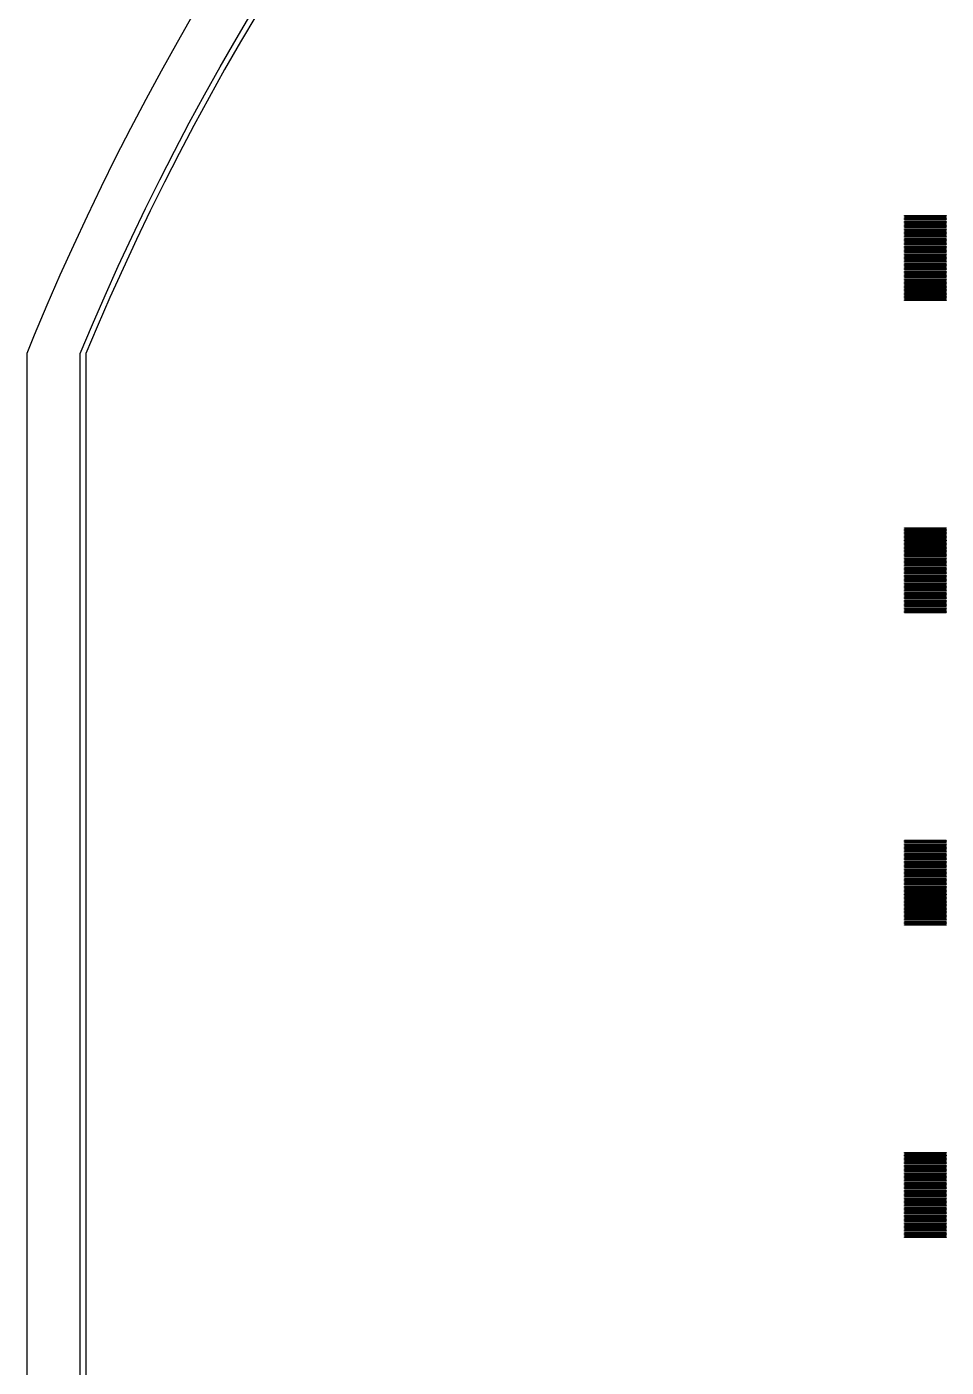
# Model space of a CAD drawing. Extents: x -17 to 130, y -40 to 112.
# Drawn here: x -16.89 to 9.6, y 35.54 to 74.16 of the extents above; entities that cross this region are included whole.
import ezdxf

# ---------------------------------------------------------------- set-up
doc = ezdxf.new("R2010")
doc.units = 0

msp = doc.modelspace()

# ---------------------------------------------------------------- linework, layer by layer
for p, q in [((-10.8628, 73.8031), (-10.394, 74.5963)), ((-12.0939, 74.5207), (-12.5616, 73.7067)), ((-10.2653, 74.5191), (-10.7332, 73.7276)), ((-11.3218, 73.0043), (-10.8628, 73.8031)), ((-12.5616, 73.7067), (-13.0194, 72.8871)), ((-10.7332, 73.7276), (-11.1913, 72.9304)), ((-11.771, 72.1999), (-11.3218, 73.0043)), ((-13.0194, 72.8871), (-13.467, 72.0618)), ((-11.1913, 72.9304), (-11.6395, 72.1276)), ((-13.467, 72.0618), (-13.9044, 71.2312)), ((-12.2102, 71.3901), (-11.771, 72.1999)), ((-11.6395, 72.1276), (-12.0779, 71.3194)), ((-13.9044, 71.2312), (-14.3316, 70.3953)), ((-12.6395, 70.5749), (-12.2102, 71.3901)), ((-12.0779, 71.3194), (-12.5064, 70.5059)), ((-14.3316, 70.3953), (-14.7486, 69.5541)), ((-13.0588, 69.7546), (-12.6395, 70.5749)), ((-12.5064, 70.5059), (-12.9248, 69.6871)), ((-14.7486, 69.5541), (-15.1552, 68.708)), ((-13.468, 68.9291), (-13.0588, 69.7546)), ((-12.9248, 69.6871), (-13.3332, 68.8633)), ((-13.867, 68.0987), (-13.468, 68.9291)), ((-13.3332, 68.8633), (-13.7314, 68.0346)), ((-15.1552, 68.708), (-15.5513, 67.8569)), ((8.40001, 68.715), (8.40001, 68.725)), ((8.40001, 68.725), (9.59999, 68.725)), ((9.59999, 68.715), (8.40001, 68.715)), ((8.40001, 68.675), (8.40001, 68.685)), ((8.40001, 68.685), (9.59999, 68.685)), ((9.59999, 68.675), (8.40001, 68.675)), ((8.40001, 68.635), (8.40001, 68.645)), ((8.40001, 68.645), (9.59999, 68.645)), ((9.59999, 68.635), (8.40001, 68.635)), ((8.40001, 68.595), (8.40001, 68.605)), ((8.40001, 68.605), (9.59999, 68.605)), ((9.59999, 68.595), (8.40001, 68.595)), ((8.40001, 68.555), (8.40001, 68.565)), ((8.40001, 68.565), (9.59999, 68.565)), ((9.59999, 68.555), (8.40001, 68.555)), ((8.40001, 68.515), (8.40001, 68.525)), ((8.40001, 68.525), (9.59999, 68.525)), ((9.59999, 68.515), (8.40001, 68.515)), ((8.40001, 68.475), (8.40001, 68.485)), ((8.40001, 68.485), (9.59999, 68.485)), ((9.59999, 68.475), (8.40001, 68.475)), ((8.40001, 68.435), (8.40001, 68.445)), ((8.40001, 68.445), (9.59999, 68.445)), ((9.59999, 68.435), (8.40001, 68.435)), ((8.40001, 68.395), (8.40001, 68.405)), ((8.40001, 68.405), (9.59999, 68.405)), ((9.59999, 68.395), (8.40001, 68.395)), ((8.40001, 68.355), (8.40001, 68.365)), ((8.40001, 68.365), (9.59999, 68.365)), ((9.59999, 68.725), (9.59999, 68.715)), ((9.59999, 68.685), (9.59999, 68.675)), ((9.59999, 68.645), (9.59999, 68.635)), ((9.59999, 68.605), (9.59999, 68.595)), ((9.59999, 68.565), (9.59999, 68.555)), ((9.59999, 68.525), (9.59999, 68.515)), ((9.59999, 68.485), (9.59999, 68.475)), ((9.59999, 68.445), (9.59999, 68.435)), ((9.59999, 68.405), (9.59999, 68.395)), ((9.59999, 68.365), (9.59999, 68.355)), ((-14.2558, 67.2634), (-13.867, 68.0987)), ((-13.7314, 68.0346), (-14.1194, 67.201)), ((9.59999, 68.355), (8.40001, 68.355)), ((8.40001, 68.315), (8.40001, 68.325)), ((8.40001, 68.325), (9.59999, 68.325)), ((9.59999, 68.315), (8.40001, 68.315)), ((8.40001, 68.275), (8.40001, 68.285)), ((8.40001, 68.285), (9.59999, 68.285)), ((9.59999, 68.275), (8.40001, 68.275)), ((8.40001, 68.235), (8.40001, 68.245)), ((8.40001, 68.245), (9.59999, 68.245)), ((9.59999, 68.235), (8.40001, 68.235)), ((8.40001, 68.195), (8.40001, 68.205)), ((8.40001, 68.205), (9.59999, 68.205)), ((9.59999, 68.195), (8.40001, 68.195)), ((8.40001, 68.155), (8.40001, 68.165)), ((8.40001, 68.165), (9.59999, 68.165)), ((9.59999, 68.155), (8.40001, 68.155)), ((8.40001, 68.115), (8.40001, 68.125)), ((8.40001, 68.125), (9.59999, 68.125)), ((9.59999, 68.115), (8.40001, 68.115)), ((8.40001, 68.075), (8.40001, 68.085)), ((8.40001, 68.085), (9.59999, 68.085)), ((9.59999, 68.075), (8.40001, 68.075)), ((8.40001, 68.035), (8.40001, 68.045)), ((8.40001, 68.045), (9.59999, 68.045)), ((9.59999, 68.035), (8.40001, 68.035)), ((8.40001, 67.995), (8.40001, 68.005)), ((8.40001, 68.005), (9.59999, 68.005)), ((9.59999, 67.995), (8.40001, 67.995)), ((9.59999, 68.325), (9.59999, 68.315)), ((9.59999, 68.285), (9.59999, 68.275)), ((9.59999, 68.245), (9.59999, 68.235)), ((9.59999, 68.205), (9.59999, 68.195)), ((9.59999, 68.165), (9.59999, 68.155)), ((9.59999, 68.125), (9.59999, 68.115)), ((9.59999, 68.085), (9.59999, 68.075)), ((9.59999, 68.045), (9.59999, 68.035)), ((9.59999, 68.005), (9.59999, 67.995)), ((-15.5513, 67.8569), (-15.937, 67.001)), ((8.40001, 67.955), (8.40001, 67.965)), ((8.40001, 67.965), (9.59999, 67.965)), ((9.59999, 67.955), (8.40001, 67.955)), ((8.40001, 67.915), (8.40001, 67.925)), ((8.40001, 67.925), (9.59999, 67.925)), ((9.59999, 67.915), (8.40001, 67.915)), ((8.40001, 67.875), (8.40001, 67.885)), ((8.40001, 67.885), (9.59999, 67.885)), ((9.59999, 67.875), (8.40001, 67.875)), ((8.40001, 67.835), (8.40001, 67.845)), ((8.40001, 67.845), (9.59999, 67.845)), ((9.59999, 67.835), (8.40001, 67.835)), ((8.40001, 67.795), (8.40001, 67.805)), ((8.40001, 67.805), (9.59999, 67.805)), ((9.59999, 67.795), (8.40001, 67.795)), ((8.40001, 67.755), (8.40001, 67.765)), ((8.40001, 67.765), (9.59999, 67.765)), ((9.59999, 67.755), (8.40001, 67.755)), ((8.40001, 67.715), (8.40001, 67.725)), ((8.40001, 67.725), (9.59999, 67.725)), ((9.59999, 67.715), (8.40001, 67.715)), ((8.40001, 67.675), (8.40001, 67.685)), ((8.40001, 67.685), (9.59999, 67.685)), ((9.59999, 67.675), (8.40001, 67.675)), ((8.40001, 67.635), (8.40001, 67.645)), ((8.40001, 67.645), (9.59999, 67.645)), ((9.59999, 67.635), (8.40001, 67.635)), ((8.40001, 67.595), (8.40001, 67.605)), ((8.40001, 67.605), (9.59999, 67.605)), ((9.59999, 67.595), (8.40001, 67.595)), ((9.59999, 67.965), (9.59999, 67.955)), ((9.59999, 67.925), (9.59999, 67.915)), ((9.59999, 67.885), (9.59999, 67.875)), ((9.59999, 67.845), (9.59999, 67.835)), ((9.59999, 67.805), (9.59999, 67.795)), ((9.59999, 67.765), (9.59999, 67.755)), ((9.59999, 67.725), (9.59999, 67.715)), ((9.59999, 67.685), (9.59999, 67.675)), ((9.59999, 67.645), (9.59999, 67.635)), ((9.59999, 67.605), (9.59999, 67.595)), ((-14.6343, 66.4235), (-14.2558, 67.2634)), ((-14.1194, 67.201), (-14.4972, 66.3627)), ((8.40001, 67.555), (8.40001, 67.565)), ((8.40001, 67.565), (9.59999, 67.565)), ((9.59999, 67.555), (8.40001, 67.555)), ((8.40001, 67.515), (8.40001, 67.525)), ((8.40001, 67.525), (9.59999, 67.525)), ((9.59999, 67.515), (8.40001, 67.515)), ((8.40001, 67.475), (8.40001, 67.485)), ((8.40001, 67.485), (9.59999, 67.485)), ((9.59999, 67.475), (8.40001, 67.475)), ((8.40001, 67.435), (8.40001, 67.445)), ((8.40001, 67.445), (9.59999, 67.445)), ((9.59999, 67.435), (8.40001, 67.435)), ((8.40001, 67.395), (8.40001, 67.405)), ((8.40001, 67.405), (9.59999, 67.405)), ((9.59999, 67.395), (8.40001, 67.395)), ((8.40001, 67.355), (8.40001, 67.365)), ((8.40001, 67.365), (9.59999, 67.365)), ((9.59999, 67.355), (8.40001, 67.355)), ((8.40001, 67.315), (8.40001, 67.325)), ((8.40001, 67.325), (9.59999, 67.325)), ((9.59999, 67.315), (8.40001, 67.315)), ((8.40001, 67.275), (8.40001, 67.285)), ((8.40001, 67.285), (9.59999, 67.285)), ((9.59999, 67.275), (8.40001, 67.275)), ((8.40001, 67.235), (8.40001, 67.245)), ((8.40001, 67.245), (9.59999, 67.245)), ((9.59999, 67.235), (8.40001, 67.235)), ((8.40001, 67.195), (8.40001, 67.205)), ((8.40001, 67.205), (9.59999, 67.205)), ((9.59999, 67.565), (9.59999, 67.555)), ((9.59999, 67.525), (9.59999, 67.515)), ((9.59999, 67.485), (9.59999, 67.475)), ((9.59999, 67.445), (9.59999, 67.435)), ((9.59999, 67.405), (9.59999, 67.395)), ((9.59999, 67.365), (9.59999, 67.355)), ((9.59999, 67.325), (9.59999, 67.315)), ((9.59999, 67.285), (9.59999, 67.275)), ((9.59999, 67.245), (9.59999, 67.235)), ((9.59999, 67.205), (9.59999, 67.195)), ((-15.937, 67.001), (-16.3122, 66.1404)), ((9.59999, 67.195), (8.40001, 67.195)), ((8.40001, 67.155), (8.40001, 67.165)), ((8.40001, 67.165), (9.59999, 67.165)), ((9.59999, 67.155), (8.40001, 67.155)), ((8.40001, 67.115), (8.40001, 67.125)), ((8.40001, 67.125), (9.59999, 67.125)), ((9.59999, 67.115), (8.40001, 67.115)), ((8.40001, 67.075), (8.40001, 67.085)), ((8.40001, 67.085), (9.59999, 67.085)), ((9.59999, 67.075), (8.40001, 67.075)), ((8.40001, 67.035), (8.40001, 67.045)), ((8.40001, 67.045), (9.59999, 67.045)), ((9.59999, 67.035), (8.40001, 67.035)), ((8.40001, 66.995), (8.40001, 67.005)), ((8.40001, 67.005), (9.59999, 67.005)), ((9.59999, 66.995), (8.40001, 66.995)), ((8.40001, 66.955), (8.40001, 66.965)), ((8.40001, 66.965), (9.59999, 66.965)), ((9.59999, 66.955), (8.40001, 66.955)), ((8.40001, 66.915), (8.40001, 66.925)), ((8.40001, 66.925), (9.59999, 66.925)), ((9.59999, 66.915), (8.40001, 66.915)), ((8.40001, 66.875), (8.40001, 66.885)), ((8.40001, 66.885), (9.59999, 66.885)), ((9.59999, 66.875), (8.40001, 66.875)), ((8.40001, 66.835), (8.40001, 66.845)), ((8.40001, 66.845), (9.59999, 66.845)), ((9.59999, 66.835), (8.40001, 66.835)), ((9.59999, 67.165), (9.59999, 67.155)), ((9.59999, 67.125), (9.59999, 67.115)), ((9.59999, 67.085), (9.59999, 67.075)), ((9.59999, 67.045), (9.59999, 67.035)), ((9.59999, 67.005), (9.59999, 66.995)), ((9.59999, 66.965), (9.59999, 66.955)), ((9.59999, 66.925), (9.59999, 66.915)), ((9.59999, 66.885), (9.59999, 66.875)), ((9.59999, 66.845), (9.59999, 66.835)), ((8.40001, 66.795), (8.40001, 66.805)), ((8.40001, 66.805), (9.59999, 66.805)), ((9.59999, 66.795), (8.40001, 66.795)), ((8.40001, 66.755), (8.40001, 66.765)), ((8.40001, 66.765), (9.59999, 66.765)), ((9.59999, 66.755), (8.40001, 66.755)), ((8.40001, 66.715), (8.40001, 66.725)), ((8.40001, 66.725), (9.59999, 66.725)), ((9.59999, 66.715), (8.40001, 66.715)), ((8.40001, 66.675), (8.40001, 66.685)), ((8.40001, 66.685), (9.59999, 66.685)), ((9.59999, 66.675), (8.40001, 66.675)), ((8.40001, 66.635), (8.40001, 66.645)), ((8.40001, 66.645), (9.59999, 66.645)), ((9.59999, 66.635), (8.40001, 66.635)), ((8.40001, 66.595), (8.40001, 66.605)), ((8.40001, 66.605), (9.59999, 66.605)), ((9.59999, 66.595), (8.40001, 66.595)), ((8.40001, 66.555), (8.40001, 66.565)), ((8.40001, 66.565), (9.59999, 66.565)), ((9.59999, 66.555), (8.40001, 66.555)), ((8.40001, 66.515), (8.40001, 66.525)), ((8.40001, 66.525), (9.59999, 66.525)), ((9.59999, 66.515), (8.40001, 66.515)), ((8.40001, 66.475), (8.40001, 66.485)), ((8.40001, 66.485), (9.59999, 66.485)), ((9.59999, 66.475), (8.40001, 66.475)), ((8.40001, 66.435), (8.40001, 66.445)), ((8.40001, 66.445), (9.59999, 66.445)), ((9.59999, 66.435), (8.40001, 66.435)), ((9.59999, 66.805), (9.59999, 66.795)), ((9.59999, 66.765), (9.59999, 66.755)), ((9.59999, 66.725), (9.59999, 66.715)), ((9.59999, 66.685), (9.59999, 66.675)), ((9.59999, 66.645), (9.59999, 66.635)), ((9.59999, 66.605), (9.59999, 66.595)), ((9.59999, 66.565), (9.59999, 66.555)), ((9.59999, 66.525), (9.59999, 66.515)), ((9.59999, 66.485), (9.59999, 66.475)), ((9.59999, 66.445), (9.59999, 66.435)), ((-16.3122, 66.1404), (-16.6768, 65.2753)), ((-15.0025, 65.5789), (-14.6343, 66.4235)), ((-14.4972, 66.3627), (-14.8646, 65.5199)), ((8.40001, 66.395), (8.40001, 66.405)), ((8.40001, 66.405), (9.59999, 66.405)), ((9.59999, 66.395), (8.40001, 66.395)), ((8.40001, 66.355), (8.40001, 66.365)), ((8.40001, 66.365), (9.59999, 66.365)), ((9.59999, 66.355), (8.40001, 66.355)), ((8.40001, 66.315), (8.40001, 66.325)), ((8.40001, 66.325), (9.59999, 66.325)), ((9.59999, 66.315), (8.40001, 66.315)), ((8.40001, 66.275), (8.40001, 66.285)), ((8.40001, 66.285), (9.59999, 66.285)), ((9.59999, 66.275), (8.40001, 66.275)), ((9.59999, 66.405), (9.59999, 66.395)), ((9.59999, 66.365), (9.59999, 66.355)), ((9.59999, 66.325), (9.59999, 66.315)), ((9.59999, 66.285), (9.59999, 66.275)), ((-16.6768, 65.2753), (-16.8921, 64.7463)), ((-15.3519, 64.7497), (-15.0025, 65.5789)), ((-14.8646, 65.5199), (-15.1895, 64.7488)), ((-16.8921, 64.7463), (-16.8921, 7.25366)), ((-15.3519, 7.25034), (-15.3519, 64.7497)), ((-15.1895, 64.7488), (-15.1895, 7.25121)), ((8.40001, 59.715), (8.40001, 59.725)), ((8.40001, 59.725), (9.59999, 59.725)), ((9.59999, 59.715), (8.40001, 59.715)), ((8.40001, 59.675), (8.40001, 59.685)), ((8.40001, 59.685), (9.59999, 59.685)), ((9.59999, 59.675), (8.40001, 59.675)), ((8.40001, 59.635), (8.40001, 59.645)), ((8.40001, 59.645), (9.59999, 59.645)), ((9.59999, 59.635), (8.40001, 59.635)), ((8.40001, 59.595), (8.40001, 59.605)), ((8.40001, 59.605), (9.59999, 59.605)), ((9.59999, 59.595), (8.40001, 59.595)), ((8.40001, 59.555), (8.40001, 59.565)), ((8.40001, 59.565), (9.59999, 59.565)), ((9.59999, 59.555), (8.40001, 59.555)), ((8.40001, 59.515), (8.40001, 59.525)), ((8.40001, 59.525), (9.59999, 59.525)), ((9.59999, 59.515), (8.40001, 59.515)), ((8.40001, 59.475), (8.40001, 59.485)), ((8.40001, 59.485), (9.59999, 59.485)), ((9.59999, 59.725), (9.59999, 59.715)), ((9.59999, 59.685), (9.59999, 59.675)), ((9.59999, 59.645), (9.59999, 59.635)), ((9.59999, 59.605), (9.59999, 59.595)), ((9.59999, 59.565), (9.59999, 59.555)), ((9.59999, 59.525), (9.59999, 59.515)), ((9.59999, 59.485), (9.59999, 59.475)), ((9.59999, 59.475), (8.40001, 59.475)), ((8.40001, 59.435), (8.40001, 59.445)), ((8.40001, 59.445), (9.59999, 59.445)), ((9.59999, 59.435), (8.40001, 59.435)), ((8.40001, 59.395), (8.40001, 59.405)), ((8.40001, 59.405), (9.59999, 59.405)), ((9.59999, 59.395), (8.40001, 59.395)), ((8.40001, 59.355), (8.40001, 59.365)), ((8.40001, 59.365), (9.59999, 59.365)), ((9.59999, 59.355), (8.40001, 59.355)), ((8.40001, 59.315), (8.40001, 59.325)), ((8.40001, 59.325), (9.59999, 59.325)), ((9.59999, 59.315), (8.40001, 59.315)), ((8.40001, 59.275), (8.40001, 59.285)), ((8.40001, 59.285), (9.59999, 59.285)), ((9.59999, 59.275), (8.40001, 59.275)), ((8.40001, 59.235), (8.40001, 59.245)), ((8.40001, 59.245), (9.59999, 59.245)), ((9.59999, 59.235), (8.40001, 59.235)), ((8.40001, 59.195), (8.40001, 59.205)), ((8.40001, 59.205), (9.59999, 59.205)), ((9.59999, 59.195), (8.40001, 59.195)), ((8.40001, 59.155), (8.40001, 59.165)), ((8.40001, 59.165), (9.59999, 59.165)), ((9.59999, 59.155), (8.40001, 59.155)), ((8.40001, 59.115), (8.40001, 59.125)), ((8.40001, 59.125), (9.59999, 59.125)), ((9.59999, 59.115), (8.40001, 59.115)), ((9.59999, 59.445), (9.59999, 59.435)), ((9.59999, 59.405), (9.59999, 59.395)), ((9.59999, 59.365), (9.59999, 59.355)), ((9.59999, 59.325), (9.59999, 59.315)), ((9.59999, 59.285), (9.59999, 59.275)), ((9.59999, 59.245), (9.59999, 59.235)), ((9.59999, 59.205), (9.59999, 59.195)), ((9.59999, 59.165), (9.59999, 59.155)), ((9.59999, 59.125), (9.59999, 59.115)), ((8.40001, 59.075), (8.40001, 59.085)), ((8.40001, 59.085), (9.59999, 59.085)), ((9.59999, 59.075), (8.40001, 59.075)), ((8.40001, 59.035), (8.40001, 59.045)), ((8.40001, 59.045), (9.59999, 59.045)), ((9.59999, 59.035), (8.40001, 59.035)), ((8.40001, 58.995), (8.40001, 59.005)), ((8.40001, 59.005), (9.59999, 59.005)), ((9.59999, 58.995), (8.40001, 58.995)), ((8.40001, 58.955), (8.40001, 58.965)), ((8.40001, 58.965), (9.59999, 58.965)), ((9.59999, 58.955), (8.40001, 58.955)), ((8.40001, 58.915), (8.40001, 58.925)), ((8.40001, 58.925), (9.59999, 58.925)), ((9.59999, 58.915), (8.40001, 58.915)), ((8.40001, 58.875), (8.40001, 58.885)), ((8.40001, 58.885), (9.59999, 58.885)), ((9.59999, 58.875), (8.40001, 58.875)), ((8.40001, 58.835), (8.40001, 58.845)), ((8.40001, 58.845), (9.59999, 58.845)), ((9.59999, 58.835), (8.40001, 58.835)), ((8.40001, 58.795), (8.40001, 58.805)), ((8.40001, 58.805), (9.59999, 58.805)), ((9.59999, 58.795), (8.40001, 58.795)), ((8.40001, 58.755), (8.40001, 58.765)), ((8.40001, 58.765), (9.59999, 58.765)), ((9.59999, 58.755), (8.40001, 58.755)), ((8.40001, 58.715), (8.40001, 58.725)), ((8.40001, 58.725), (9.59999, 58.725)), ((9.59999, 58.715), (8.40001, 58.715)), ((9.59999, 59.085), (9.59999, 59.075)), ((9.59999, 59.045), (9.59999, 59.035)), ((9.59999, 59.005), (9.59999, 58.995)), ((9.59999, 58.965), (9.59999, 58.955)), ((9.59999, 58.925), (9.59999, 58.915)), ((9.59999, 58.885), (9.59999, 58.875)), ((9.59999, 58.845), (9.59999, 58.835)), ((9.59999, 58.805), (9.59999, 58.795)), ((9.59999, 58.765), (9.59999, 58.755)), ((9.59999, 58.725), (9.59999, 58.715)), ((8.40001, 58.675), (8.40001, 58.685)), ((8.40001, 58.685), (9.59999, 58.685)), ((9.59999, 58.675), (8.40001, 58.675)), ((8.40001, 58.635), (8.40001, 58.645)), ((8.40001, 58.645), (9.59999, 58.645)), ((9.59999, 58.635), (8.40001, 58.635)), ((8.40001, 58.595), (8.40001, 58.605)), ((8.40001, 58.605), (9.59999, 58.605)), ((9.59999, 58.595), (8.40001, 58.595)), ((8.40001, 58.555), (8.40001, 58.565)), ((8.40001, 58.565), (9.59999, 58.565)), ((9.59999, 58.555), (8.40001, 58.555)), ((8.40001, 58.515), (8.40001, 58.525)), ((8.40001, 58.525), (9.59999, 58.525)), ((9.59999, 58.515), (8.40001, 58.515)), ((8.40001, 58.475), (8.40001, 58.485)), ((8.40001, 58.485), (9.59999, 58.485)), ((9.59999, 58.475), (8.40001, 58.475)), ((8.40001, 58.435), (8.40001, 58.445)), ((8.40001, 58.445), (9.59999, 58.445)), ((9.59999, 58.435), (8.40001, 58.435)), ((8.40001, 58.395), (8.40001, 58.405)), ((8.40001, 58.405), (9.59999, 58.405)), ((9.59999, 58.395), (8.40001, 58.395)), ((8.40001, 58.355), (8.40001, 58.365)), ((8.40001, 58.365), (9.59999, 58.365)), ((9.59999, 58.355), (8.40001, 58.355)), ((8.40001, 58.315), (8.40001, 58.325)), ((8.40001, 58.325), (9.59999, 58.325)), ((9.59999, 58.685), (9.59999, 58.675)), ((9.59999, 58.645), (9.59999, 58.635)), ((9.59999, 58.605), (9.59999, 58.595)), ((9.59999, 58.565), (9.59999, 58.555)), ((9.59999, 58.525), (9.59999, 58.515)), ((9.59999, 58.485), (9.59999, 58.475)), ((9.59999, 58.445), (9.59999, 58.435)), ((9.59999, 58.405), (9.59999, 58.395)), ((9.59999, 58.365), (9.59999, 58.355)), ((9.59999, 58.325), (9.59999, 58.315)), ((9.59999, 58.315), (8.40001, 58.315)), ((8.40001, 58.275), (8.40001, 58.285)), ((8.40001, 58.285), (9.59999, 58.285)), ((9.59999, 58.275), (8.40001, 58.275)), ((8.40001, 58.235), (8.40001, 58.245)), ((8.40001, 58.245), (9.59999, 58.245)), ((9.59999, 58.235), (8.40001, 58.235)), ((8.40001, 58.195), (8.40001, 58.205)), ((8.40001, 58.205), (9.59999, 58.205)), ((9.59999, 58.195), (8.40001, 58.195)), ((8.40001, 58.155), (8.40001, 58.165)), ((8.40001, 58.165), (9.59999, 58.165)), ((9.59999, 58.155), (8.40001, 58.155)), ((8.40001, 58.115), (8.40001, 58.125)), ((8.40001, 58.125), (9.59999, 58.125)), ((9.59999, 58.115), (8.40001, 58.115)), ((8.40001, 58.075), (8.40001, 58.085)), ((8.40001, 58.085), (9.59999, 58.085)), ((9.59999, 58.075), (8.40001, 58.075)), ((8.40001, 58.035), (8.40001, 58.045)), ((8.40001, 58.045), (9.59999, 58.045)), ((9.59999, 58.035), (8.40001, 58.035)), ((8.40001, 57.995), (8.40001, 58.005)), ((8.40001, 58.005), (9.59999, 58.005)), ((9.59999, 57.995), (8.40001, 57.995)), ((8.40001, 57.955), (8.40001, 57.965)), ((8.40001, 57.965), (9.59999, 57.965)), ((9.59999, 57.955), (8.40001, 57.955)), ((9.59999, 58.285), (9.59999, 58.275)), ((9.59999, 58.245), (9.59999, 58.235)), ((9.59999, 58.205), (9.59999, 58.195)), ((9.59999, 58.165), (9.59999, 58.155)), ((9.59999, 58.125), (9.59999, 58.115)), ((9.59999, 58.085), (9.59999, 58.075)), ((9.59999, 58.045), (9.59999, 58.035)), ((9.59999, 58.005), (9.59999, 57.995)), ((9.59999, 57.965), (9.59999, 57.955)), ((8.40001, 57.915), (8.40001, 57.925)), ((8.40001, 57.925), (9.59999, 57.925)), ((9.59999, 57.915), (8.40001, 57.915)), ((8.40001, 57.875), (8.40001, 57.885)), ((8.40001, 57.885), (9.59999, 57.885)), ((9.59999, 57.875), (8.40001, 57.875)), ((8.40001, 57.835), (8.40001, 57.845)), ((8.40001, 57.845), (9.59999, 57.845)), ((9.59999, 57.835), (8.40001, 57.835)), ((8.40001, 57.795), (8.40001, 57.805)), ((8.40001, 57.805), (9.59999, 57.805)), ((9.59999, 57.795), (8.40001, 57.795)), ((8.40001, 57.755), (8.40001, 57.765)), ((8.40001, 57.765), (9.59999, 57.765)), ((9.59999, 57.755), (8.40001, 57.755)), ((8.40001, 57.715), (8.40001, 57.725)), ((8.40001, 57.725), (9.59999, 57.725)), ((9.59999, 57.715), (8.40001, 57.715)), ((8.40001, 57.675), (8.40001, 57.685)), ((8.40001, 57.685), (9.59999, 57.685)), ((9.59999, 57.675), (8.40001, 57.675)), ((8.40001, 57.635), (8.40001, 57.645)), ((8.40001, 57.645), (9.59999, 57.645)), ((9.59999, 57.635), (8.40001, 57.635)), ((8.40001, 57.595), (8.40001, 57.605)), ((8.40001, 57.605), (9.59999, 57.605)), ((9.59999, 57.595), (8.40001, 57.595)), ((8.40001, 57.555), (8.40001, 57.565)), ((8.40001, 57.565), (9.59999, 57.565)), ((9.59999, 57.555), (8.40001, 57.555)), ((9.59999, 57.925), (9.59999, 57.915)), ((9.59999, 57.885), (9.59999, 57.875)), ((9.59999, 57.845), (9.59999, 57.835)), ((9.59999, 57.805), (9.59999, 57.795)), ((9.59999, 57.765), (9.59999, 57.755)), ((9.59999, 57.725), (9.59999, 57.715)), ((9.59999, 57.685), (9.59999, 57.675)), ((9.59999, 57.645), (9.59999, 57.635)), ((9.59999, 57.605), (9.59999, 57.595)), ((9.59999, 57.565), (9.59999, 57.555)), ((8.40001, 57.515), (8.40001, 57.525)), ((8.40001, 57.525), (9.59999, 57.525)), ((9.59999, 57.515), (8.40001, 57.515)), ((8.40001, 57.475), (8.40001, 57.485)), ((8.40001, 57.485), (9.59999, 57.485)), ((9.59999, 57.475), (8.40001, 57.475)), ((8.40001, 57.435), (8.40001, 57.445)), ((8.40001, 57.445), (9.59999, 57.445)), ((9.59999, 57.435), (8.40001, 57.435)), ((8.40001, 57.395), (8.40001, 57.405)), ((8.40001, 57.405), (9.59999, 57.405)), ((9.59999, 57.395), (8.40001, 57.395)), ((8.40001, 57.355), (8.40001, 57.365)), ((8.40001, 57.365), (9.59999, 57.365)), ((9.59999, 57.355), (8.40001, 57.355)), ((8.40001, 57.315), (8.40001, 57.325)), ((8.40001, 57.325), (9.59999, 57.325)), ((9.59999, 57.315), (8.40001, 57.315)), ((8.40001, 57.275), (8.40001, 57.285)), ((8.40001, 57.285), (9.59999, 57.285)), ((9.59999, 57.275), (8.40001, 57.275)), ((9.59999, 57.525), (9.59999, 57.515)), ((9.59999, 57.485), (9.59999, 57.475)), ((9.59999, 57.445), (9.59999, 57.435)), ((9.59999, 57.405), (9.59999, 57.395)), ((9.59999, 57.365), (9.59999, 57.355)), ((9.59999, 57.325), (9.59999, 57.315)), ((9.59999, 57.285), (9.59999, 57.275)), ((8.40001, 50.715), (8.40001, 50.725)), ((8.40001, 50.725), (9.59999, 50.725)), ((9.59999, 50.715), (8.40001, 50.715)), ((8.40001, 50.675), (8.40001, 50.685)), ((8.40001, 50.685), (9.59999, 50.685)), ((9.59999, 50.675), (8.40001, 50.675)), ((8.40001, 50.635), (8.40001, 50.645)), ((8.40001, 50.645), (9.59999, 50.645)), ((9.59999, 50.635), (8.40001, 50.635)), ((8.40001, 50.595), (8.40001, 50.605)), ((8.40001, 50.605), (9.59999, 50.605)), ((9.59999, 50.595), (8.40001, 50.595)), ((9.59999, 50.725), (9.59999, 50.715)), ((9.59999, 50.685), (9.59999, 50.675)), ((9.59999, 50.645), (9.59999, 50.635)), ((9.59999, 50.605), (9.59999, 50.595)), ((8.40001, 50.555), (8.40001, 50.565)), ((8.40001, 50.565), (9.59999, 50.565)), ((9.59999, 50.555), (8.40001, 50.555)), ((8.40001, 50.515), (8.40001, 50.525)), ((8.40001, 50.525), (9.59999, 50.525)), ((9.59999, 50.515), (8.40001, 50.515)), ((8.40001, 50.475), (8.40001, 50.485)), ((8.40001, 50.485), (9.59999, 50.485)), ((9.59999, 50.475), (8.40001, 50.475)), ((8.40001, 50.435), (8.40001, 50.445)), ((8.40001, 50.445), (9.59999, 50.445)), ((9.59999, 50.435), (8.40001, 50.435)), ((8.40001, 50.395), (8.40001, 50.405)), ((8.40001, 50.405), (9.59999, 50.405)), ((9.59999, 50.395), (8.40001, 50.395)), ((8.40001, 50.355), (8.40001, 50.365)), ((8.40001, 50.365), (9.59999, 50.365)), ((9.59999, 50.355), (8.40001, 50.355)), ((8.40001, 50.315), (8.40001, 50.325)), ((8.40001, 50.325), (9.59999, 50.325)), ((9.59999, 50.315), (8.40001, 50.315)), ((8.40001, 50.275), (8.40001, 50.285)), ((8.40001, 50.285), (9.59999, 50.285)), ((9.59999, 50.275), (8.40001, 50.275)), ((8.40001, 50.235), (8.40001, 50.245)), ((8.40001, 50.245), (9.59999, 50.245)), ((9.59999, 50.235), (8.40001, 50.235)), ((9.59999, 50.565), (9.59999, 50.555)), ((9.59999, 50.525), (9.59999, 50.515)), ((9.59999, 50.485), (9.59999, 50.475)), ((9.59999, 50.445), (9.59999, 50.435)), ((9.59999, 50.405), (9.59999, 50.395)), ((9.59999, 50.365), (9.59999, 50.355)), ((9.59999, 50.325), (9.59999, 50.315)), ((9.59999, 50.285), (9.59999, 50.275)), ((9.59999, 50.245), (9.59999, 50.235)), ((8.40001, 50.195), (8.40001, 50.205)), ((8.40001, 50.205), (9.59999, 50.205)), ((9.59999, 50.195), (8.40001, 50.195)), ((8.40001, 50.155), (8.40001, 50.165)), ((8.40001, 50.165), (9.59999, 50.165)), ((9.59999, 50.155), (8.40001, 50.155)), ((8.40001, 50.115), (8.40001, 50.125)), ((8.40001, 50.125), (9.59999, 50.125)), ((9.59999, 50.115), (8.40001, 50.115)), ((8.40001, 50.075), (8.40001, 50.085)), ((8.40001, 50.085), (9.59999, 50.085)), ((9.59999, 50.075), (8.40001, 50.075)), ((8.40001, 50.035), (8.40001, 50.045)), ((8.40001, 50.045), (9.59999, 50.045)), ((9.59999, 50.035), (8.40001, 50.035)), ((8.40001, 49.995), (8.40001, 50.005)), ((8.40001, 50.005), (9.59999, 50.005)), ((9.59999, 49.995), (8.40001, 49.995)), ((8.40001, 49.955), (8.40001, 49.965)), ((8.40001, 49.965), (9.59999, 49.965)), ((9.59999, 49.955), (8.40001, 49.955)), ((8.40001, 49.915), (8.40001, 49.925)), ((8.40001, 49.925), (9.59999, 49.925)), ((9.59999, 49.915), (8.40001, 49.915)), ((8.40001, 49.875), (8.40001, 49.885)), ((8.40001, 49.885), (9.59999, 49.885)), ((9.59999, 49.875), (8.40001, 49.875)), ((8.40001, 49.835), (8.40001, 49.845)), ((8.40001, 49.845), (9.59999, 49.845)), ((9.59999, 49.835), (8.40001, 49.835)), ((9.59999, 50.205), (9.59999, 50.195)), ((9.59999, 50.165), (9.59999, 50.155)), ((9.59999, 50.125), (9.59999, 50.115)), ((9.59999, 50.085), (9.59999, 50.075)), ((9.59999, 50.045), (9.59999, 50.035)), ((9.59999, 50.005), (9.59999, 49.995)), ((9.59999, 49.965), (9.59999, 49.955)), ((9.59999, 49.925), (9.59999, 49.915)), ((9.59999, 49.885), (9.59999, 49.875)), ((9.59999, 49.845), (9.59999, 49.835)), ((8.40001, 49.795), (8.40001, 49.805)), ((8.40001, 49.805), (9.59999, 49.805)), ((9.59999, 49.795), (8.40001, 49.795)), ((8.40001, 49.755), (8.40001, 49.765)), ((8.40001, 49.765), (9.59999, 49.765)), ((9.59999, 49.755), (8.40001, 49.755)), ((8.40001, 49.715), (8.40001, 49.725)), ((8.40001, 49.725), (9.59999, 49.725)), ((9.59999, 49.715), (8.40001, 49.715)), ((8.40001, 49.675), (8.40001, 49.685)), ((8.40001, 49.685), (9.59999, 49.685)), ((9.59999, 49.675), (8.40001, 49.675)), ((8.40001, 49.635), (8.40001, 49.645)), ((8.40001, 49.645), (9.59999, 49.645)), ((9.59999, 49.635), (8.40001, 49.635)), ((8.40001, 49.595), (8.40001, 49.605)), ((8.40001, 49.605), (9.59999, 49.605)), ((9.59999, 49.595), (8.40001, 49.595)), ((8.40001, 49.555), (8.40001, 49.565)), ((8.40001, 49.565), (9.59999, 49.565)), ((9.59999, 49.555), (8.40001, 49.555)), ((8.40001, 49.515), (8.40001, 49.525)), ((8.40001, 49.525), (9.59999, 49.525)), ((9.59999, 49.515), (8.40001, 49.515)), ((8.40001, 49.475), (8.40001, 49.485)), ((8.40001, 49.485), (9.59999, 49.485)), ((9.59999, 49.475), (8.40001, 49.475)), ((8.40001, 49.435), (8.40001, 49.445)), ((8.40001, 49.445), (9.59999, 49.445)), ((9.59999, 49.435), (8.40001, 49.435)), ((9.59999, 49.805), (9.59999, 49.795)), ((9.59999, 49.765), (9.59999, 49.755)), ((9.59999, 49.725), (9.59999, 49.715)), ((9.59999, 49.685), (9.59999, 49.675)), ((9.59999, 49.645), (9.59999, 49.635)), ((9.59999, 49.605), (9.59999, 49.595)), ((9.59999, 49.565), (9.59999, 49.555)), ((9.59999, 49.525), (9.59999, 49.515)), ((9.59999, 49.485), (9.59999, 49.475)), ((9.59999, 49.445), (9.59999, 49.435)), ((8.40001, 49.395), (8.40001, 49.405)), ((8.40001, 49.405), (9.59999, 49.405)), ((9.59999, 49.395), (8.40001, 49.395)), ((8.40001, 49.355), (8.40001, 49.365)), ((8.40001, 49.365), (9.59999, 49.365)), ((9.59999, 49.355), (8.40001, 49.355)), ((8.40001, 49.315), (8.40001, 49.325)), ((8.40001, 49.325), (9.59999, 49.325)), ((9.59999, 49.315), (8.40001, 49.315)), ((8.40001, 49.275), (8.40001, 49.285)), ((8.40001, 49.285), (9.59999, 49.285)), ((9.59999, 49.275), (8.40001, 49.275)), ((8.40001, 49.235), (8.40001, 49.245)), ((8.40001, 49.245), (9.59999, 49.245)), ((9.59999, 49.235), (8.40001, 49.235)), ((8.40001, 49.195), (8.40001, 49.205)), ((8.40001, 49.205), (9.59999, 49.205)), ((9.59999, 49.195), (8.40001, 49.195)), ((8.40001, 49.155), (8.40001, 49.165)), ((8.40001, 49.165), (9.59999, 49.165)), ((9.59999, 49.155), (8.40001, 49.155)), ((8.40001, 49.115), (8.40001, 49.125)), ((8.40001, 49.125), (9.59999, 49.125)), ((9.59999, 49.115), (8.40001, 49.115)), ((8.40001, 49.075), (8.40001, 49.085)), ((8.40001, 49.085), (9.59999, 49.085)), ((9.59999, 49.075), (8.40001, 49.075)), ((9.59999, 49.405), (9.59999, 49.395)), ((9.59999, 49.365), (9.59999, 49.355)), ((9.59999, 49.325), (9.59999, 49.315)), ((9.59999, 49.285), (9.59999, 49.275)), ((9.59999, 49.245), (9.59999, 49.235)), ((9.59999, 49.205), (9.59999, 49.195)), ((9.59999, 49.165), (9.59999, 49.155)), ((9.59999, 49.125), (9.59999, 49.115)), ((9.59999, 49.085), (9.59999, 49.075)), ((8.40001, 49.035), (8.40001, 49.045)), ((8.40001, 49.045), (9.59999, 49.045)), ((9.59999, 49.035), (8.40001, 49.035)), ((8.40001, 48.995), (8.40001, 49.005)), ((8.40001, 49.005), (9.59999, 49.005)), ((9.59999, 48.995), (8.40001, 48.995)), ((8.40001, 48.955), (8.40001, 48.965)), ((8.40001, 48.965), (9.59999, 48.965)), ((9.59999, 48.955), (8.40001, 48.955)), ((8.40001, 48.915), (8.40001, 48.925)), ((8.40001, 48.925), (9.59999, 48.925)), ((9.59999, 48.915), (8.40001, 48.915)), ((8.40001, 48.875), (8.40001, 48.885)), ((8.40001, 48.885), (9.59999, 48.885)), ((9.59999, 48.875), (8.40001, 48.875)), ((8.40001, 48.835), (8.40001, 48.845)), ((8.40001, 48.845), (9.59999, 48.845)), ((9.59999, 48.835), (8.40001, 48.835)), ((8.40001, 48.795), (8.40001, 48.805)), ((8.40001, 48.805), (9.59999, 48.805)), ((9.59999, 48.795), (8.40001, 48.795)), ((8.40001, 48.755), (8.40001, 48.765)), ((8.40001, 48.765), (9.59999, 48.765)), ((9.59999, 48.755), (8.40001, 48.755)), ((8.40001, 48.715), (8.40001, 48.725)), ((8.40001, 48.725), (9.59999, 48.725)), ((9.59999, 48.715), (8.40001, 48.715)), ((8.40001, 48.675), (8.40001, 48.685)), ((8.40001, 48.685), (9.59999, 48.685)), ((9.59999, 48.675), (8.40001, 48.675)), ((9.59999, 49.045), (9.59999, 49.035)), ((9.59999, 49.005), (9.59999, 48.995)), ((9.59999, 48.965), (9.59999, 48.955)), ((9.59999, 48.925), (9.59999, 48.915)), ((9.59999, 48.885), (9.59999, 48.875)), ((9.59999, 48.845), (9.59999, 48.835)), ((9.59999, 48.805), (9.59999, 48.795)), ((9.59999, 48.765), (9.59999, 48.755)), ((9.59999, 48.725), (9.59999, 48.715)), ((9.59999, 48.685), (9.59999, 48.675)), ((8.40001, 48.635), (8.40001, 48.645)), ((8.40001, 48.645), (9.59999, 48.645)), ((9.59999, 48.635), (8.40001, 48.635)), ((8.40001, 48.595), (8.40001, 48.605)), ((8.40001, 48.605), (9.59999, 48.605)), ((9.59999, 48.595), (8.40001, 48.595)), ((8.40001, 48.555), (8.40001, 48.565)), ((8.40001, 48.565), (9.59999, 48.565)), ((9.59999, 48.555), (8.40001, 48.555)), ((8.40001, 48.515), (8.40001, 48.525)), ((8.40001, 48.525), (9.59999, 48.525)), ((9.59999, 48.515), (8.40001, 48.515)), ((8.40001, 48.475), (8.40001, 48.485)), ((8.40001, 48.485), (9.59999, 48.485)), ((9.59999, 48.475), (8.40001, 48.475)), ((8.40001, 48.435), (8.40001, 48.445)), ((8.40001, 48.445), (9.59999, 48.445)), ((9.59999, 48.435), (8.40001, 48.435)), ((8.40001, 48.395), (8.40001, 48.405)), ((8.40001, 48.405), (9.59999, 48.405)), ((9.59999, 48.395), (8.40001, 48.395)), ((8.40001, 48.355), (8.40001, 48.365)), ((8.40001, 48.365), (9.59999, 48.365)), ((9.59999, 48.355), (8.40001, 48.355)), ((8.40001, 48.315), (8.40001, 48.325)), ((8.40001, 48.325), (9.59999, 48.325)), ((9.59999, 48.315), (8.40001, 48.315)), ((8.40001, 48.275), (8.40001, 48.285)), ((8.40001, 48.285), (9.59999, 48.285)), ((9.59999, 48.645), (9.59999, 48.635)), ((9.59999, 48.605), (9.59999, 48.595)), ((9.59999, 48.565), (9.59999, 48.555)), ((9.59999, 48.525), (9.59999, 48.515)), ((9.59999, 48.485), (9.59999, 48.475)), ((9.59999, 48.445), (9.59999, 48.435)), ((9.59999, 48.405), (9.59999, 48.395)), ((9.59999, 48.365), (9.59999, 48.355)), ((9.59999, 48.325), (9.59999, 48.315)), ((9.59999, 48.285), (9.59999, 48.275)), ((9.59999, 48.275), (8.40001, 48.275)), ((8.40001, 41.715), (8.40001, 41.725)), ((8.40001, 41.725), (9.59999, 41.725)), ((9.59999, 41.715), (8.40001, 41.715)), ((9.59999, 41.725), (9.59999, 41.715)), ((8.40001, 41.675), (8.40001, 41.685)), ((8.40001, 41.685), (9.59999, 41.685)), ((9.59999, 41.675), (8.40001, 41.675)), ((8.40001, 41.635), (8.40001, 41.645)), ((8.40001, 41.645), (9.59999, 41.645)), ((9.59999, 41.635), (8.40001, 41.635)), ((8.40001, 41.595), (8.40001, 41.605)), ((8.40001, 41.605), (9.59999, 41.605)), ((9.59999, 41.595), (8.40001, 41.595)), ((8.40001, 41.555), (8.40001, 41.565)), ((8.40001, 41.565), (9.59999, 41.565)), ((9.59999, 41.555), (8.40001, 41.555)), ((8.40001, 41.515), (8.40001, 41.525)), ((8.40001, 41.525), (9.59999, 41.525)), ((9.59999, 41.515), (8.40001, 41.515)), ((8.40001, 41.475), (8.40001, 41.485)), ((8.40001, 41.485), (9.59999, 41.485)), ((9.59999, 41.475), (8.40001, 41.475)), ((8.40001, 41.435), (8.40001, 41.445)), ((8.40001, 41.445), (9.59999, 41.445)), ((9.59999, 41.435), (8.40001, 41.435)), ((8.40001, 41.395), (8.40001, 41.405)), ((8.40001, 41.405), (9.59999, 41.405)), ((9.59999, 41.395), (8.40001, 41.395)), ((8.40001, 41.355), (8.40001, 41.365)), ((8.40001, 41.365), (9.59999, 41.365)), ((9.59999, 41.355), (8.40001, 41.355)), ((8.40001, 41.315), (8.40001, 41.325)), ((8.40001, 41.325), (9.59999, 41.325)), ((9.59999, 41.685), (9.59999, 41.675)), ((9.59999, 41.645), (9.59999, 41.635)), ((9.59999, 41.605), (9.59999, 41.595)), ((9.59999, 41.565), (9.59999, 41.555)), ((9.59999, 41.525), (9.59999, 41.515)), ((9.59999, 41.485), (9.59999, 41.475)), ((9.59999, 41.445), (9.59999, 41.435)), ((9.59999, 41.405), (9.59999, 41.395)), ((9.59999, 41.365), (9.59999, 41.355)), ((9.59999, 41.325), (9.59999, 41.315)), ((9.59999, 41.315), (8.40001, 41.315)), ((8.40001, 41.275), (8.40001, 41.285)), ((8.40001, 41.285), (9.59999, 41.285)), ((9.59999, 41.275), (8.40001, 41.275)), ((8.40001, 41.235), (8.40001, 41.245)), ((8.40001, 41.245), (9.59999, 41.245)), ((9.59999, 41.235), (8.40001, 41.235)), ((8.40001, 41.195), (8.40001, 41.205)), ((8.40001, 41.205), (9.59999, 41.205)), ((9.59999, 41.195), (8.40001, 41.195)), ((8.40001, 41.155), (8.40001, 41.165)), ((8.40001, 41.165), (9.59999, 41.165)), ((9.59999, 41.155), (8.40001, 41.155)), ((8.40001, 41.115), (8.40001, 41.125)), ((8.40001, 41.125), (9.59999, 41.125)), ((9.59999, 41.115), (8.40001, 41.115)), ((8.40001, 41.075), (8.40001, 41.085)), ((8.40001, 41.085), (9.59999, 41.085)), ((9.59999, 41.075), (8.40001, 41.075)), ((8.40001, 41.035), (8.40001, 41.045)), ((8.40001, 41.045), (9.59999, 41.045)), ((9.59999, 41.035), (8.40001, 41.035)), ((8.40001, 40.995), (8.40001, 41.005)), ((8.40001, 41.005), (9.59999, 41.005)), ((9.59999, 40.995), (8.40001, 40.995)), ((8.40001, 40.955), (8.40001, 40.965)), ((8.40001, 40.965), (9.59999, 40.965)), ((9.59999, 40.955), (8.40001, 40.955)), ((9.59999, 41.285), (9.59999, 41.275)), ((9.59999, 41.245), (9.59999, 41.235)), ((9.59999, 41.205), (9.59999, 41.195)), ((9.59999, 41.165), (9.59999, 41.155)), ((9.59999, 41.125), (9.59999, 41.115)), ((9.59999, 41.085), (9.59999, 41.075)), ((9.59999, 41.045), (9.59999, 41.035)), ((9.59999, 41.005), (9.59999, 40.995)), ((9.59999, 40.965), (9.59999, 40.955)), ((8.40001, 40.915), (8.40001, 40.925)), ((8.40001, 40.925), (9.59999, 40.925)), ((9.59999, 40.915), (8.40001, 40.915)), ((8.40001, 40.875), (8.40001, 40.885)), ((8.40001, 40.885), (9.59999, 40.885)), ((9.59999, 40.875), (8.40001, 40.875)), ((8.40001, 40.835), (8.40001, 40.845)), ((8.40001, 40.845), (9.59999, 40.845)), ((9.59999, 40.835), (8.40001, 40.835)), ((8.40001, 40.795), (8.40001, 40.805)), ((8.40001, 40.805), (9.59999, 40.805)), ((9.59999, 40.795), (8.40001, 40.795)), ((8.40001, 40.755), (8.40001, 40.765)), ((8.40001, 40.765), (9.59999, 40.765)), ((9.59999, 40.755), (8.40001, 40.755)), ((8.40001, 40.715), (8.40001, 40.725)), ((8.40001, 40.725), (9.59999, 40.725)), ((9.59999, 40.715), (8.40001, 40.715)), ((8.40001, 40.675), (8.40001, 40.685)), ((8.40001, 40.685), (9.59999, 40.685)), ((9.59999, 40.675), (8.40001, 40.675)), ((8.40001, 40.635), (8.40001, 40.645)), ((8.40001, 40.645), (9.59999, 40.645)), ((9.59999, 40.635), (8.40001, 40.635)), ((8.40001, 40.595), (8.40001, 40.605)), ((8.40001, 40.605), (9.59999, 40.605)), ((9.59999, 40.595), (8.40001, 40.595)), ((8.40001, 40.555), (8.40001, 40.565)), ((8.40001, 40.565), (9.59999, 40.565)), ((9.59999, 40.555), (8.40001, 40.555)), ((9.59999, 40.925), (9.59999, 40.915)), ((9.59999, 40.885), (9.59999, 40.875)), ((9.59999, 40.845), (9.59999, 40.835)), ((9.59999, 40.805), (9.59999, 40.795)), ((9.59999, 40.765), (9.59999, 40.755)), ((9.59999, 40.725), (9.59999, 40.715)), ((9.59999, 40.685), (9.59999, 40.675)), ((9.59999, 40.645), (9.59999, 40.635)), ((9.59999, 40.605), (9.59999, 40.595)), ((9.59999, 40.565), (9.59999, 40.555)), ((8.40001, 40.515), (8.40001, 40.525)), ((8.40001, 40.525), (9.59999, 40.525)), ((9.59999, 40.515), (8.40001, 40.515)), ((8.40001, 40.475), (8.40001, 40.485)), ((8.40001, 40.485), (9.59999, 40.485)), ((9.59999, 40.475), (8.40001, 40.475)), ((8.40001, 40.435), (8.40001, 40.445)), ((8.40001, 40.445), (9.59999, 40.445)), ((9.59999, 40.435), (8.40001, 40.435)), ((8.40001, 40.395), (8.40001, 40.405)), ((8.40001, 40.405), (9.59999, 40.405)), ((9.59999, 40.395), (8.40001, 40.395)), ((8.40001, 40.355), (8.40001, 40.365)), ((8.40001, 40.365), (9.59999, 40.365)), ((9.59999, 40.355), (8.40001, 40.355)), ((8.40001, 40.315), (8.40001, 40.325)), ((8.40001, 40.325), (9.59999, 40.325)), ((9.59999, 40.315), (8.40001, 40.315)), ((8.40001, 40.275), (8.40001, 40.285)), ((8.40001, 40.285), (9.59999, 40.285)), ((9.59999, 40.275), (8.40001, 40.275)), ((8.40001, 40.235), (8.40001, 40.245)), ((8.40001, 40.245), (9.59999, 40.245)), ((9.59999, 40.235), (8.40001, 40.235)), ((8.40001, 40.195), (8.40001, 40.205)), ((8.40001, 40.205), (9.59999, 40.205)), ((9.59999, 40.195), (8.40001, 40.195)), ((9.59999, 40.525), (9.59999, 40.515)), ((9.59999, 40.485), (9.59999, 40.475)), ((9.59999, 40.445), (9.59999, 40.435)), ((9.59999, 40.405), (9.59999, 40.395)), ((9.59999, 40.365), (9.59999, 40.355)), ((9.59999, 40.325), (9.59999, 40.315)), ((9.59999, 40.285), (9.59999, 40.275)), ((9.59999, 40.245), (9.59999, 40.235)), ((9.59999, 40.205), (9.59999, 40.195)), ((8.40001, 40.155), (8.40001, 40.165)), ((8.40001, 40.165), (9.59999, 40.165)), ((9.59999, 40.155), (8.40001, 40.155)), ((8.40001, 40.115), (8.40001, 40.125)), ((8.40001, 40.125), (9.59999, 40.125)), ((9.59999, 40.115), (8.40001, 40.115)), ((8.40001, 40.075), (8.40001, 40.085)), ((8.40001, 40.085), (9.59999, 40.085)), ((9.59999, 40.075), (8.40001, 40.075)), ((8.40001, 40.035), (8.40001, 40.045)), ((8.40001, 40.045), (9.59999, 40.045)), ((9.59999, 40.035), (8.40001, 40.035)), ((8.40001, 39.995), (8.40001, 40.005)), ((8.40001, 40.005), (9.59999, 40.005)), ((9.59999, 39.995), (8.40001, 39.995)), ((8.40001, 39.955), (8.40001, 39.965)), ((8.40001, 39.965), (9.59999, 39.965)), ((9.59999, 39.955), (8.40001, 39.955)), ((8.40001, 39.915), (8.40001, 39.925)), ((8.40001, 39.925), (9.59999, 39.925)), ((9.59999, 39.915), (8.40001, 39.915)), ((8.40001, 39.875), (8.40001, 39.885)), ((8.40001, 39.885), (9.59999, 39.885)), ((9.59999, 39.875), (8.40001, 39.875)), ((8.40001, 39.835), (8.40001, 39.845)), ((8.40001, 39.845), (9.59999, 39.845)), ((9.59999, 39.835), (8.40001, 39.835)), ((8.40001, 39.795), (8.40001, 39.805)), ((8.40001, 39.805), (9.59999, 39.805)), ((9.59999, 39.795), (8.40001, 39.795)), ((9.59999, 40.165), (9.59999, 40.155)), ((9.59999, 40.125), (9.59999, 40.115)), ((9.59999, 40.085), (9.59999, 40.075)), ((9.59999, 40.045), (9.59999, 40.035)), ((9.59999, 40.005), (9.59999, 39.995)), ((9.59999, 39.965), (9.59999, 39.955)), ((9.59999, 39.925), (9.59999, 39.915)), ((9.59999, 39.885), (9.59999, 39.875)), ((9.59999, 39.845), (9.59999, 39.835)), ((9.59999, 39.805), (9.59999, 39.795)), ((8.40001, 39.755), (8.40001, 39.765)), ((8.40001, 39.765), (9.59999, 39.765)), ((9.59999, 39.755), (8.40001, 39.755)), ((8.40001, 39.715), (8.40001, 39.725)), ((8.40001, 39.725), (9.59999, 39.725)), ((9.59999, 39.715), (8.40001, 39.715)), ((8.40001, 39.675), (8.40001, 39.685)), ((8.40001, 39.685), (9.59999, 39.685)), ((9.59999, 39.675), (8.40001, 39.675)), ((8.40001, 39.635), (8.40001, 39.645)), ((8.40001, 39.645), (9.59999, 39.645)), ((9.59999, 39.635), (8.40001, 39.635)), ((8.40001, 39.595), (8.40001, 39.605)), ((8.40001, 39.605), (9.59999, 39.605)), ((9.59999, 39.595), (8.40001, 39.595)), ((8.40001, 39.555), (8.40001, 39.565)), ((8.40001, 39.565), (9.59999, 39.565)), ((9.59999, 39.555), (8.40001, 39.555)), ((8.40001, 39.515), (8.40001, 39.525)), ((8.40001, 39.525), (9.59999, 39.525)), ((9.59999, 39.515), (8.40001, 39.515)), ((8.40001, 39.475), (8.40001, 39.485)), ((8.40001, 39.485), (9.59999, 39.485)), ((9.59999, 39.475), (8.40001, 39.475)), ((8.40001, 39.435), (8.40001, 39.445)), ((8.40001, 39.445), (9.59999, 39.445)), ((9.59999, 39.435), (8.40001, 39.435)), ((8.40001, 39.395), (8.40001, 39.405)), ((8.40001, 39.405), (9.59999, 39.405)), ((9.59999, 39.395), (8.40001, 39.395)), ((9.59999, 39.765), (9.59999, 39.755)), ((9.59999, 39.725), (9.59999, 39.715)), ((9.59999, 39.685), (9.59999, 39.675)), ((9.59999, 39.645), (9.59999, 39.635)), ((9.59999, 39.605), (9.59999, 39.595)), ((9.59999, 39.565), (9.59999, 39.555)), ((9.59999, 39.525), (9.59999, 39.515)), ((9.59999, 39.485), (9.59999, 39.475)), ((9.59999, 39.445), (9.59999, 39.435)), ((9.59999, 39.405), (9.59999, 39.395)), ((8.40001, 39.355), (8.40001, 39.365)), ((8.40001, 39.365), (9.59999, 39.365)), ((9.59999, 39.355), (8.40001, 39.355)), ((8.40001, 39.315), (8.40001, 39.325)), ((8.40001, 39.325), (9.59999, 39.325)), ((9.59999, 39.315), (8.40001, 39.315)), ((8.40001, 39.275), (8.40001, 39.285)), ((8.40001, 39.285), (9.59999, 39.285)), ((9.59999, 39.275), (8.40001, 39.275)), ((9.59999, 39.365), (9.59999, 39.355)), ((9.59999, 39.325), (9.59999, 39.315)), ((9.59999, 39.285), (9.59999, 39.275))]:
    msp.add_line(p, q)

doc.saveas('drawing.dxf')
